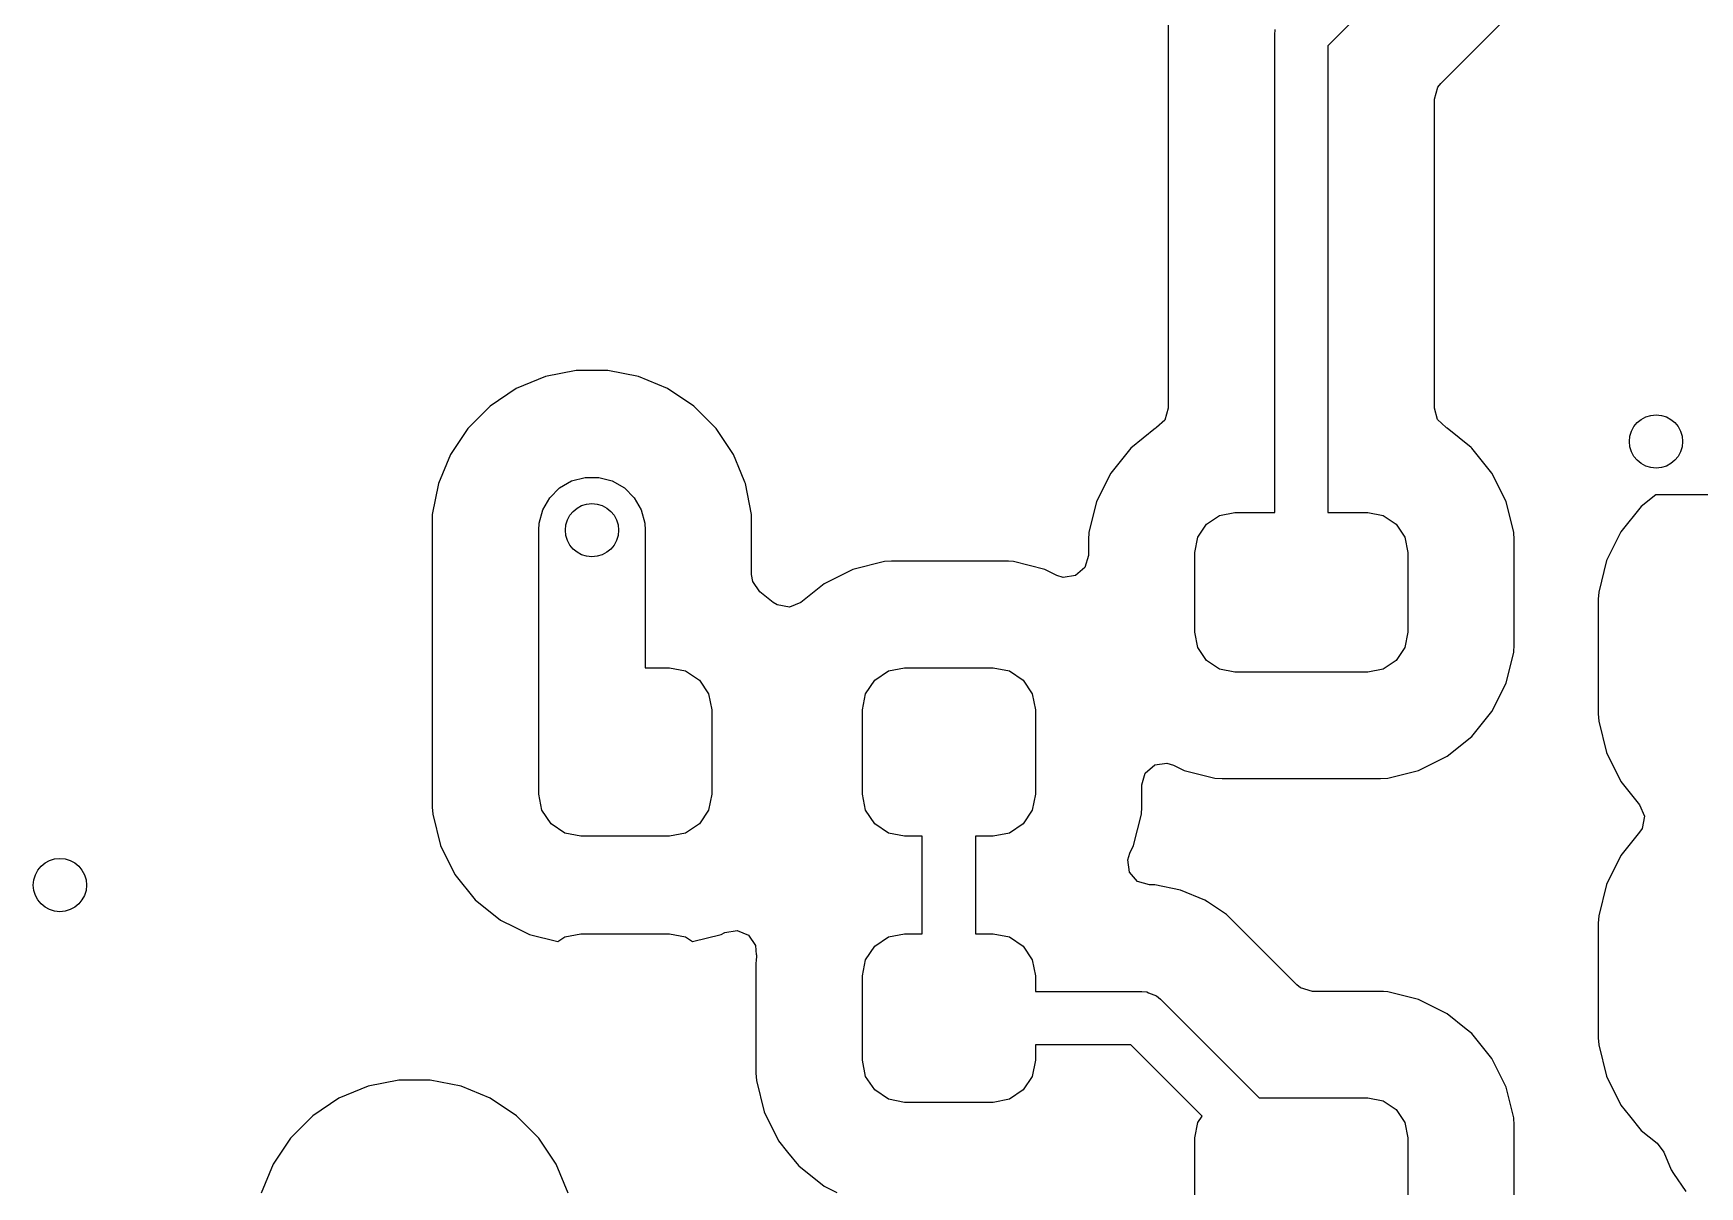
# Model space of a CAD drawing. Header units: inches. Extents: x 1.32 to 5.22, y -7.01 to -1.14.
# Drawn here: x 3.3996 to 3.7695, y -2.7047 to -2.4488 of the extents above; entities that cross this region are included whole.
import ezdxf

# ---------------------------------------------------------------- set-up
doc = ezdxf.new("R2010")
doc.units = ezdxf.units.IN
doc.header["$MEASUREMENT"] = 0
doc.layers.add('F.Cu', color=13, linetype='CONTINUOUS', true_color=0xc83434)

msp = doc.modelspace()

# ---------------------------------------------------------------- linework, layer by layer
at = {"layer": 'F.Cu', "linetype": 'CONTINUOUS'}
for p, q in [((3.76819, -2.37037), (3.68701, -2.45156)), ((3.71208, -2.45992), (3.77656, -2.39545)), ((3.65156, -2.4462), (3.65156, -2.532)), ((3.6752, -2.44911), (3.67531, -2.44796)), ((3.6752, -2.55512), (3.6752, -2.44911)), ((3.68701, -2.45156), (3.68701, -2.55512)), ((3.71142, -2.46074), (3.71208, -2.45992)), ((3.71065, -2.46338), (3.71142, -2.46074)), ((3.71065, -2.532), (3.71065, -2.46338)), ((3.51328, -2.52496), (3.50683, -2.52764)), ((3.52013, -2.5236), (3.51328, -2.52496)), ((3.51328, -2.52496), (3.51328, -2.52496)), ((3.52711, -2.5236), (3.52013, -2.5236)), ((3.52013, -2.5236), (3.52013, -2.5236)), ((3.53396, -2.52496), (3.52711, -2.5236)), ((3.52711, -2.5236), (3.52711, -2.5236)), ((3.54041, -2.52764), (3.53396, -2.52496)), ((3.53396, -2.52496), (3.53396, -2.52496)), ((3.50683, -2.52764), (3.50102, -2.53152)), ((3.50683, -2.52764), (3.50683, -2.52764)), ((3.54042, -2.52764), (3.54041, -2.52764)), ((3.54622, -2.53152), (3.54042, -2.52764)), ((3.50102, -2.53152), (3.49608, -2.53646)), ((3.50102, -2.53152), (3.50102, -2.53152)), ((3.55116, -2.53646), (3.54622, -2.53152)), ((3.54622, -2.53152), (3.54622, -2.53152)), ((3.65156, -2.532), (3.65078, -2.53464)), ((3.71134, -2.53451), (3.71065, -2.532)), ((3.49608, -2.53646), (3.4922, -2.54226)), ((3.49608, -2.53646), (3.49608, -2.53646)), ((3.55504, -2.54226), (3.55116, -2.53646)), ((3.55116, -2.53646), (3.55116, -2.53646)), ((3.64873, -2.53643), (3.64322, -2.54086)), ((3.64884, -2.53638), (3.64873, -2.53643)), ((3.6489, -2.53632), (3.64884, -2.53638)), ((3.64895, -2.53629), (3.6489, -2.53632)), ((3.65078, -2.53464), (3.64895, -2.53628)), ((3.64895, -2.53628), (3.64895, -2.53629)), ((3.71326, -2.53628), (3.71134, -2.53451)), ((3.71325, -2.53629), (3.71326, -2.53628)), ((3.71331, -2.53632), (3.71325, -2.53629)), ((3.71336, -2.53638), (3.71331, -2.53632)), ((3.71347, -2.53643), (3.71336, -2.53638)), ((3.71879, -2.5407), (3.71347, -2.53643)), ((3.64322, -2.54086), (3.63879, -2.54637)), ((3.64322, -2.54086), (3.64322, -2.54086)), ((3.71898, -2.54086), (3.71879, -2.5407)), ((3.72341, -2.54637), (3.71898, -2.54086)), ((3.4922, -2.54226), (3.48953, -2.54871)), ((3.4922, -2.54226), (3.4922, -2.54226)), ((3.55674, -2.54637), (3.55504, -2.54226)), ((3.55504, -2.54226), (3.55504, -2.54226)), ((3.48953, -2.54871), (3.48817, -2.55556)), ((3.48953, -2.54871), (3.48953, -2.54871)), ((3.51643, -2.54968), (3.5191, -2.54814)), ((3.5191, -2.54814), (3.52208, -2.54735)), ((3.52208, -2.54735), (3.52516, -2.54735)), ((3.52516, -2.54735), (3.52814, -2.54814)), ((3.52814, -2.54814), (3.53081, -2.54968)), ((3.55759, -2.54842), (3.55674, -2.54637)), ((3.55771, -2.54871), (3.55759, -2.54842)), ((3.55907, -2.55556), (3.55771, -2.54871)), ((3.55771, -2.54871), (3.55771, -2.54871)), ((3.63879, -2.54637), (3.63565, -2.5527)), ((3.72655, -2.5527), (3.72341, -2.54637)), ((3.51271, -2.55454), (3.51425, -2.55187)), ((3.51425, -2.55187), (3.51643, -2.54968)), ((3.53081, -2.54968), (3.53299, -2.55187)), ((3.53299, -2.55187), (3.53453, -2.55454)), ((3.75981, -2.55118), (3.75655, -2.5538)), ((3.75984, -2.55118), (3.75981, -2.55118)), ((3.81893, -2.55118), (3.75984, -2.55118)), ((3.48817, -2.55556), (3.48817, -2.62049)), ((3.51191, -2.55751), (3.51271, -2.55454)), ((3.53453, -2.55454), (3.53533, -2.55751)), ((3.55907, -2.5689), (3.55907, -2.55556)), ((3.55907, -2.55556), (3.55907, -2.55556)), ((3.63565, -2.5527), (3.63395, -2.55956)), ((3.66007, -2.55771), (3.66295, -2.55579)), ((3.66295, -2.55579), (3.66634, -2.55512)), ((3.66634, -2.55512), (3.6752, -2.55512)), ((3.68701, -2.55512), (3.69587, -2.55512)), ((3.69587, -2.55512), (3.69926, -2.55579)), ((3.69926, -2.55579), (3.70213, -2.55771)), ((3.72826, -2.55956), (3.72655, -2.5527)), ((3.75655, -2.5538), (3.75206, -2.55939)), ((3.75655, -2.5538), (3.75655, -2.5538)), ((3.51181, -2.55906), (3.51191, -2.55751)), ((3.51181, -2.59892), (3.51181, -2.55906)), ((3.53533, -2.55751), (3.53543, -2.55906)), ((3.53543, -2.55906), (3.53543, -2.58957)), ((3.63395, -2.55956), (3.63384, -2.56115)), ((3.65815, -2.56059), (3.66007, -2.55771)), ((3.70213, -2.55771), (3.70405, -2.56059)), ((3.72837, -2.56115), (3.72826, -2.55956)), ((3.75206, -2.55939), (3.74887, -2.56582)), ((3.75206, -2.55939), (3.75206, -2.55939)), ((3.63384, -2.56115), (3.63384, -2.56471)), ((3.65748, -2.56398), (3.65815, -2.56059)), ((3.70405, -2.56059), (3.70472, -2.56398)), ((3.72837, -2.58452), (3.72837, -2.56115)), ((3.58853, -2.56603), (3.58157, -2.56777)), ((3.59014, -2.56593), (3.58853, -2.56603)), ((3.58853, -2.56603), (3.58853, -2.56603)), ((3.61557, -2.56593), (3.59014, -2.56593)), ((3.59014, -2.56593), (3.59014, -2.56593)), ((3.6161, -2.56596), (3.61557, -2.56593)), ((3.61557, -2.56593), (3.61557, -2.56593)), ((3.61718, -2.56603), (3.6161, -2.56596)), ((3.62414, -2.56777), (3.61718, -2.56603)), ((3.61718, -2.56603), (3.61718, -2.56603)), ((3.63384, -2.56471), (3.63306, -2.56734)), ((3.65748, -2.58169), (3.65748, -2.56398)), ((3.70472, -2.56398), (3.70472, -2.58169)), ((3.74887, -2.56582), (3.74714, -2.57278)), ((3.74887, -2.56582), (3.74887, -2.56582)), ((3.55933, -2.57045), (3.55907, -2.5689)), ((3.5609, -2.57271), (3.55933, -2.57045)), ((3.57514, -2.57095), (3.56999, -2.5751)), ((3.58157, -2.56777), (3.57514, -2.57095)), ((3.58157, -2.56777), (3.58157, -2.56777)), ((3.62679, -2.56908), (3.62414, -2.56777)), ((3.62414, -2.56777), (3.62414, -2.56777)), ((3.62414, -2.56777), (3.62414, -2.56777)), ((3.62826, -2.56954), (3.62679, -2.56908)), ((3.63098, -2.56915), (3.62826, -2.56954)), ((3.63306, -2.56734), (3.63098, -2.56915)), ((3.56387, -2.5751), (3.5609, -2.57271)), ((3.74714, -2.57278), (3.74703, -2.5744)), ((3.74703, -2.5744), (3.74703, -2.59982)), ((3.56474, -2.57565), (3.56387, -2.5751)), ((3.56744, -2.57614), (3.56474, -2.57565)), ((3.56999, -2.5751), (3.56744, -2.57614)), ((3.65815, -2.58508), (3.65748, -2.58169)), ((3.70472, -2.58169), (3.70405, -2.58508)), ((3.66007, -2.58796), (3.65815, -2.58508)), ((3.70405, -2.58508), (3.70213, -2.58796)), ((3.72826, -2.58611), (3.72837, -2.58452)), ((3.66295, -2.58988), (3.66007, -2.58796)), ((3.70213, -2.58796), (3.69926, -2.58988)), ((3.72655, -2.59297), (3.72826, -2.58611)), ((3.53543, -2.58957), (3.54085, -2.58957)), ((3.54085, -2.58957), (3.54442, -2.59028)), ((3.54442, -2.59028), (3.54746, -2.59231)), ((3.54746, -2.59231), (3.54949, -2.59534)), ((3.58437, -2.59534), (3.5864, -2.59231)), ((3.5864, -2.59231), (3.58943, -2.59028)), ((3.58943, -2.59028), (3.59301, -2.58957)), ((3.59301, -2.58957), (3.6127, -2.58957)), ((3.6127, -2.58957), (3.61628, -2.59028)), ((3.61628, -2.59028), (3.61931, -2.59231)), ((3.61931, -2.59231), (3.62134, -2.59534)), ((3.66634, -2.59055), (3.66295, -2.58988)), ((3.69587, -2.59055), (3.66634, -2.59055)), ((3.69926, -2.58988), (3.69587, -2.59055)), ((3.72341, -2.5993), (3.72655, -2.59297)), ((3.54949, -2.59534), (3.5502, -2.59892)), ((3.58366, -2.59892), (3.58437, -2.59534)), ((3.62134, -2.59534), (3.62205, -2.59892)), ((3.51181, -2.61762), (3.51181, -2.59892)), ((3.5502, -2.59892), (3.5502, -2.61762)), ((3.58366, -2.61762), (3.58366, -2.59892)), ((3.62205, -2.59892), (3.62205, -2.61762)), ((3.71898, -2.60481), (3.72341, -2.5993)), ((3.74703, -2.59982), (3.74703, -2.59982)), ((3.74703, -2.59982), (3.74714, -2.60143)), ((3.74714, -2.60143), (3.74714, -2.60143)), ((3.74714, -2.60143), (3.74887, -2.60839)), ((3.71347, -2.60924), (3.71898, -2.60481)), ((3.64646, -2.61296), (3.64854, -2.61116)), ((3.64854, -2.61116), (3.65127, -2.61077)), ((3.65127, -2.61077), (3.65274, -2.61123)), ((3.65274, -2.61123), (3.65507, -2.61238)), ((3.70714, -2.61238), (3.71347, -2.60924)), ((3.74887, -2.60839), (3.74887, -2.60839)), ((3.74887, -2.60839), (3.75206, -2.61482)), ((3.64569, -2.6156), (3.64646, -2.61296)), ((3.65507, -2.61238), (3.66193, -2.61409)), ((3.66193, -2.61409), (3.66351, -2.61419)), ((3.66351, -2.61419), (3.66351, -2.61419)), ((3.66351, -2.61419), (3.69869, -2.61419)), ((3.69869, -2.61419), (3.70028, -2.61409)), ((3.69869, -2.61419), (3.69869, -2.61419)), ((3.70028, -2.61409), (3.70714, -2.61238)), ((3.75206, -2.61482), (3.75206, -2.61482)), ((3.75206, -2.61482), (3.7562, -2.61997)), ((3.51252, -2.6212), (3.51181, -2.61762)), ((3.5502, -2.61762), (3.54949, -2.6212)), ((3.58437, -2.6212), (3.58366, -2.61762)), ((3.62205, -2.61762), (3.62134, -2.6212)), ((3.64569, -2.62049), (3.64569, -2.6156)), ((3.48817, -2.62049), (3.48817, -2.62049)), ((3.48817, -2.62049), (3.48828, -2.6221)), ((3.48828, -2.6221), (3.48828, -2.6221)), ((3.48828, -2.6221), (3.49001, -2.62906)), ((3.51455, -2.62423), (3.51252, -2.6212)), ((3.54949, -2.6212), (3.54746, -2.62423)), ((3.5864, -2.62423), (3.58437, -2.6212)), ((3.62134, -2.6212), (3.61931, -2.62423)), ((3.64385, -2.62906), (3.64558, -2.6221)), ((3.64558, -2.6221), (3.64569, -2.62049)), ((3.7562, -2.61997), (3.75725, -2.62252)), ((3.75725, -2.62252), (3.75676, -2.62522)), ((3.51758, -2.62626), (3.51455, -2.62423)), ((3.52116, -2.62697), (3.51758, -2.62626)), ((3.54442, -2.62626), (3.54085, -2.62697)), ((3.54746, -2.62423), (3.54442, -2.62626)), ((3.58943, -2.62626), (3.5864, -2.62423)), ((3.59301, -2.62697), (3.58943, -2.62626)), ((3.61628, -2.62626), (3.6127, -2.62697)), ((3.61931, -2.62423), (3.61628, -2.62626)), ((3.7562, -2.62609), (3.75206, -2.63124)), ((3.75676, -2.62522), (3.7562, -2.62609)), ((3.49001, -2.62906), (3.49001, -2.62906)), ((3.49001, -2.62906), (3.4932, -2.63549)), ((3.54085, -2.62697), (3.52116, -2.62697)), ((3.59695, -2.62697), (3.59301, -2.62697)), ((3.59695, -2.64862), (3.59695, -2.62697)), ((3.6127, -2.62697), (3.60876, -2.62697)), ((3.60876, -2.62697), (3.60876, -2.64862)), ((3.64302, -2.63072), (3.64385, -2.62906)), ((3.64256, -2.6322), (3.64302, -2.63072)), ((3.64296, -2.63492), (3.64256, -2.6322)), ((3.75206, -2.63124), (3.74887, -2.63767)), ((3.75206, -2.63124), (3.75206, -2.63124)), ((3.4932, -2.63549), (3.4932, -2.63549)), ((3.4932, -2.63549), (3.4932, -2.63549)), ((3.4932, -2.63549), (3.49769, -2.64108)), ((3.64476, -2.637), (3.64296, -2.63492)), ((3.6474, -2.63778), (3.64476, -2.637)), ((3.49769, -2.64108), (3.50329, -2.64558)), ((3.64858, -2.63778), (3.6474, -2.63778)), ((3.65429, -2.63891), (3.64858, -2.63778)), ((3.64858, -2.63778), (3.64858, -2.63778)), ((3.65966, -2.64114), (3.65429, -2.63891)), ((3.65429, -2.63891), (3.65429, -2.63891)), ((3.65967, -2.64114), (3.65966, -2.64114)), ((3.66026, -2.64154), (3.65967, -2.64114)), ((3.74887, -2.63767), (3.74714, -2.64463)), ((3.74887, -2.63767), (3.74887, -2.63767)), ((3.6645, -2.64437), (3.66026, -2.64154)), ((3.66026, -2.64154), (3.66026, -2.64154)), ((3.6801, -2.65997), (3.6645, -2.64437)), ((3.6645, -2.64437), (3.6645, -2.64437)), ((3.74714, -2.64463), (3.74703, -2.64625)), ((3.50329, -2.64558), (3.50329, -2.64558)), ((3.50329, -2.64558), (3.50329, -2.64558)), ((3.50329, -2.64558), (3.5065, -2.64717)), ((3.5065, -2.64717), (3.50972, -2.64877)), ((3.51758, -2.64933), (3.52116, -2.64862)), ((3.52116, -2.64862), (3.54085, -2.64862)), ((3.54085, -2.64862), (3.54442, -2.64933)), ((3.55229, -2.64877), (3.55314, -2.64835)), ((3.55314, -2.64835), (3.55585, -2.64787)), ((3.55585, -2.64787), (3.55839, -2.64893)), ((3.58943, -2.64933), (3.59301, -2.64862)), ((3.59301, -2.64862), (3.59695, -2.64862)), ((3.60876, -2.64862), (3.6127, -2.64862)), ((3.6127, -2.64862), (3.61628, -2.64933)), ((3.74703, -2.64625), (3.74703, -2.67167)), ((3.50972, -2.64877), (3.51607, -2.65035)), ((3.51607, -2.65035), (3.51758, -2.64933)), ((3.54442, -2.64933), (3.54594, -2.65035)), ((3.54594, -2.65035), (3.55229, -2.64877)), ((3.55839, -2.64893), (3.55995, -2.6512)), ((3.55995, -2.6512), (3.56011, -2.65328)), ((3.58437, -2.65439), (3.5864, -2.65136)), ((3.5864, -2.65136), (3.58943, -2.64933)), ((3.61628, -2.64933), (3.61931, -2.65136)), ((3.61931, -2.65136), (3.62134, -2.65439)), ((3.56005, -2.65459), (3.56002, -2.6551)), ((3.56002, -2.6551), (3.56002, -2.67954)), ((3.56013, -2.65349), (3.56005, -2.65459)), ((3.56011, -2.65328), (3.56014, -2.65328)), ((3.56014, -2.65328), (3.56013, -2.65347)), ((3.56013, -2.65347), (3.56013, -2.65348)), ((3.56013, -2.65348), (3.56013, -2.65349)), ((3.56013, -2.65349), (3.56013, -2.65349)), ((3.56013, -2.65349), (3.56013, -2.65349)), ((3.58366, -2.65797), (3.58437, -2.65439)), ((3.62134, -2.65439), (3.62205, -2.65797)), ((3.58366, -2.67667), (3.58366, -2.65797)), ((3.62205, -2.65797), (3.62205, -2.66142)), ((3.62205, -2.66142), (3.64567, -2.66142)), ((3.64567, -2.66142), (3.64682, -2.66153)), ((3.64682, -2.66153), (3.6472, -2.66169)), ((3.6472, -2.66169), (3.64895, -2.66241)), ((3.64895, -2.66241), (3.64985, -2.66315)), ((3.64985, -2.66315), (3.67174, -2.68504)), ((3.68091, -2.66062), (3.6801, -2.65997)), ((3.68355, -2.6614), (3.68091, -2.66062)), ((3.69869, -2.6614), (3.68355, -2.6614)), ((3.69933, -2.66144), (3.69869, -2.6614)), ((3.69869, -2.6614), (3.69869, -2.6614)), ((3.70028, -2.66151), (3.69933, -2.66144)), ((3.70714, -2.66321), (3.70028, -2.66151)), ((3.70028, -2.66151), (3.70028, -2.66151)), ((3.71347, -2.66635), (3.70714, -2.66321)), ((3.71772, -2.66976), (3.71347, -2.66635)), ((3.71898, -2.67078), (3.71772, -2.66976)), ((3.72341, -2.67629), (3.71898, -2.67078)), ((3.64322, -2.67323), (3.62205, -2.67323)), ((3.62205, -2.67323), (3.62205, -2.67667)), ((3.6591, -2.6891), (3.64322, -2.67323)), ((3.74703, -2.67167), (3.74703, -2.67167)), ((3.74703, -2.67167), (3.74714, -2.67328)), ((3.74714, -2.67328), (3.74714, -2.67328)), ((3.74714, -2.67328), (3.74887, -2.68024)), ((3.58437, -2.68025), (3.58366, -2.67667)), ((3.62205, -2.67667), (3.62134, -2.68025)), ((3.72655, -2.68262), (3.72341, -2.67629)), ((3.48076, -2.68108), (3.47391, -2.68244)), ((3.48774, -2.68108), (3.48076, -2.68108)), ((3.48076, -2.68108), (3.48076, -2.68108)), ((3.49459, -2.68244), (3.48774, -2.68108)), ((3.48774, -2.68108), (3.48774, -2.68108)), ((3.56002, -2.67954), (3.56002, -2.67954)), ((3.56002, -2.67954), (3.56013, -2.68115)), ((3.56013, -2.68115), (3.56013, -2.68115)), ((3.56013, -2.68115), (3.56186, -2.68812)), ((3.5864, -2.68328), (3.58437, -2.68025)), ((3.62134, -2.68025), (3.61931, -2.68328)), ((3.74887, -2.68024), (3.74887, -2.68024)), ((3.74887, -2.68024), (3.75206, -2.68667)), ((3.46746, -2.68512), (3.46165, -2.689)), ((3.47391, -2.68245), (3.46746, -2.68512)), ((3.46746, -2.68512), (3.46746, -2.68512)), ((3.47391, -2.68244), (3.47391, -2.68245)), ((3.49459, -2.68245), (3.49459, -2.68244)), ((3.50104, -2.68512), (3.49459, -2.68245)), ((3.50105, -2.68512), (3.50104, -2.68512)), ((3.50685, -2.689), (3.50105, -2.68512)), ((3.58943, -2.68531), (3.5864, -2.68328)), ((3.59301, -2.68602), (3.58943, -2.68531)), ((3.61628, -2.68531), (3.6127, -2.68602)), ((3.61931, -2.68328), (3.61628, -2.68531)), ((3.67174, -2.68504), (3.69587, -2.68504)), ((3.69587, -2.68504), (3.69926, -2.68571)), ((3.72826, -2.68948), (3.72655, -2.68262)), ((3.46165, -2.689), (3.45671, -2.69394)), ((3.46165, -2.689), (3.46165, -2.689)), ((3.51179, -2.69394), (3.50685, -2.689)), ((3.50685, -2.689), (3.50685, -2.689)), ((3.56186, -2.68812), (3.56186, -2.68812)), ((3.56186, -2.68812), (3.56505, -2.69455)), ((3.6127, -2.68602), (3.59301, -2.68602)), ((3.65815, -2.69051), (3.6591, -2.6891)), ((3.69926, -2.68571), (3.70213, -2.68763)), ((3.70213, -2.68763), (3.70405, -2.69051)), ((3.75206, -2.68667), (3.75206, -2.68667)), ((3.75206, -2.68667), (3.75206, -2.68667)), ((3.75206, -2.68667), (3.75393, -2.689)), ((3.75393, -2.689), (3.75655, -2.69227)), ((3.65748, -2.6939), (3.65815, -2.69051)), ((3.70405, -2.69051), (3.70472, -2.6939)), ((3.72837, -2.69107), (3.72826, -2.68948)), ((3.72837, -2.71444), (3.72837, -2.69107)), ((3.75655, -2.69227), (3.75655, -2.69227)), ((3.75655, -2.69227), (3.75655, -2.69227)), ((3.75655, -2.69227), (3.7601, -2.69511)), ((3.45671, -2.69394), (3.45283, -2.69974)), ((3.45671, -2.69394), (3.45671, -2.69394)), ((3.51567, -2.69974), (3.51179, -2.69394)), ((3.51179, -2.69394), (3.51179, -2.69394)), ((3.56505, -2.69455), (3.56505, -2.69455)), ((3.56505, -2.69455), (3.56505, -2.69455)), ((3.56505, -2.69455), (3.56706, -2.69705)), ((3.65748, -2.71161), (3.65748, -2.6939)), ((3.70472, -2.6939), (3.70472, -2.71161)), ((3.7601, -2.69511), (3.76155, -2.69705)), ((3.45283, -2.69974), (3.45016, -2.70619)), ((3.45283, -2.69974), (3.45283, -2.69974)), ((3.51834, -2.70619), (3.51567, -2.69974)), ((3.51567, -2.69974), (3.51567, -2.69974)), ((3.56706, -2.69705), (3.56946, -2.70004)), ((3.56946, -2.70004), (3.56955, -2.70014)), ((3.56955, -2.70014), (3.57514, -2.70464)), ((3.76155, -2.69705), (3.76319, -2.701)), ((3.76319, -2.701), (3.76319, -2.701)), ((3.76319, -2.701), (3.76319, -2.701)), ((3.76319, -2.701), (3.76371, -2.70179)), ((3.76371, -2.70179), (3.76371, -2.70179)), ((3.76371, -2.70179), (3.76642, -2.70584)), ((3.57514, -2.70464), (3.57514, -2.70464)), ((3.57514, -2.70464), (3.57514, -2.70464)), ((3.57514, -2.70464), (3.57796, -2.70603))]:
    msp.add_line(p, q, dxfattribs=at)
at = {"layer": 'F.Cu'}
for centre in [(3.75984, -2.53937), (3.52362, -2.55906), (3.40551, -2.6378)]:
    msp.add_circle(centre, 0.00591, dxfattribs=at)

doc.saveas('drawing.dxf')
